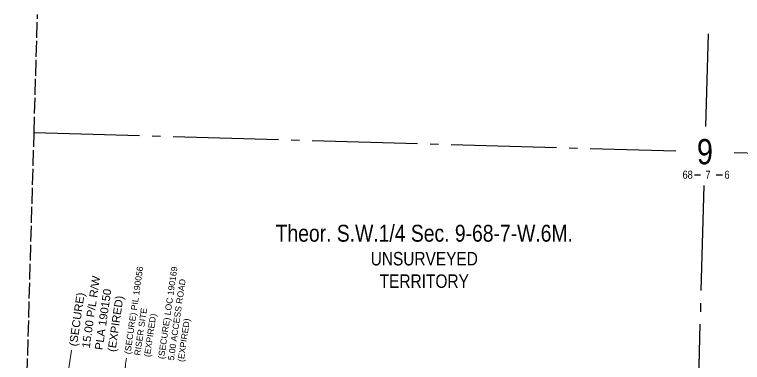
# Model space of a CAD drawing. Extents: x 363066 to 375462, y 6077936 to 6083550.
# Drawn here: x 370540 to 371403, y 6082184 to 6082597 of the extents above; entities that cross this region are included whole.
import ezdxf
from ezdxf.enums import TextEntityAlignment as Align

# ---------------------------------------------------------------- set-up
doc = ezdxf.new("R2010")
doc.units = 0
doc.header["$LTSCALE"] = 5
for name, pattern in [('foc-QUARTERLINE', [33, 25, -3, 2, -3]), ('foc-UNSURVEYED', [12.5, 10, -2.5]), ('UNSURVEY_LINE', [4.5, 3.75, -0.75])]:
    doc.linetypes.add(name, pattern=pattern)
for name, color, linetype in [('10', 1, 'Continuous'), ('9', 3, 'Continuous'), ('C-SYMBOL', 7, 'Continuous'), ('L-QSEC', 8, 'foc-QUARTERLINE'), ('L-SECLBL', 7, 'Continuous'), ('L-UNS-T', 3, 'Continuous'), ('L-USEC', 7, 'foc-UNSURVEYED')]:
    doc.layers.add(name, color=color, linetype=linetype)
for name, color, linetype, lineweight in [('F-AR-T', 190, 'Continuous', 9), ('F-RW-T', 190, 'Continuous', 9), ('F-WS-T', 190, 'Continuous', 9)]:
    doc.layers.add(name, color=color, linetype=linetype, lineweight=lineweight)
doc.styles.add('175L', font='ARIALN.TTF', dxfattribs={"height": 20})
doc.styles.add('80CG', font='ARIALN.TTF', dxfattribs={"height": 10})
doc.styles.add('80L', font='ARIALN.TTF', dxfattribs={"height": 10})
doc.styles.add('A60', font='arial.ttf', dxfattribs={"height": 7.35})
doc.styles.add('A80', font='arial.ttf', dxfattribs={"height": 9.5})
doc.styles.add('SIMPLEX', font='ARIALN.TTF')
doc.dimstyles.new('Compass 5 000', dxfattribs={"dimscale": 5, "dimtxt": 9, "dimasz": 2, "dimexe": 0.2, "dimexo": 0.0625, "dimgap": 0.5, "dimtad": 0, "dimtih": 1, "dimtoh": 1, "dimzin": 0, "dimdsep": 46, "dimtxsty": '80CG', "dimcen": 0.1, "dimse1": 1, "dimse2": 1, "dimclrd": 256, "dimclrt": 256, "dimaunit": 1, "dimadec": 4, "dimazin": 0, "dimtfac": 0.06, "dimtofl": 0, "dimtmove": 0, "dimatfit": 1, "dimfxl": 0.2, "dimtolj": 1, "dimtzin": 0, "dimlwd": -1, "dimarcsym": 0})

# ---------------------------------------------------------------- blocks, each defined once
blk = doc.blocks.new('L-SECLBL')
at = {"layer": '9', "color": 7}
for p, q in [((-5.08, -27.83), (-12.29, -27.83)), ((20.7, -27.83), (13.5, -27.83))]:
    blk.add_line(p, q, dxfattribs=at)
at = {"layer": '10', "color": 2, "style": 'SIMPLEX'}
blk.add_attdef('SEC', text='', height=30, dxfattribs=at).set_placement((0, 0), align=Align.MIDDLE)
at = {"layer": '10', "color": 5, "style": '80L'}
blk.add_attdef('TWP', text='', height=9.5, dxfattribs=at).set_placement((-14.43, -27.37), align=Align.MIDDLE_RIGHT)
blk.add_attdef('RGE', text='', height=9.5, dxfattribs=at).set_placement((3.62, -27.37), align=Align.MIDDLE_CENTER)
blk.add_attdef('MER', text='', height=9.5, dxfattribs=at).set_placement((23.17, -27.37), align=Align.MIDDLE_LEFT)

msp = doc.modelspace()

# ---------------------------------------------------------------- linework, layer by layer
at = {"layer": 'L-QSEC'}
for p, q in [((371362.74, 6082574.01), (371359.59, 6082464.14)), ((370562.94, 6082456.79), (371324.26, 6082435.14)), ((371393.49, 6082433.17), (372164.59, 6082411.23)), ((371357.59, 6082394.19), (371335.71, 6081630.05))]:
    msp.add_line(p, q, dxfattribs=at)
at = {"layer": 'L-USEC', "linetype": 'UNSURVEY_LINE'}
for p, q in [((370562.94, 6082456.79), (370566.98, 6082596.87)), ((370539.77, 6081652.66), (370562.94, 6082456.79))]:
    msp.add_line(p, q, dxfattribs=at)

# ---------------------------------------------------------------- block references
at = {"layer": 'L-SECLBL', "xscale": 0.999685, "yscale": 0.999685, "zscale": 0.999685}
msp.add_blockref('L-SECLBL', (371358.73, 6082434.16), dxfattribs=at).add_auto_attribs({'SEC': '9', 'TWP': '68', 'RGE': '7', 'MER': '6'})

# ---------------------------------------------------------------- texts
at = {"layer": 'C-SYMBOL', "color": 3, "style": '175L'}
msp.add_text('Theor. S.W.1/4 Sec. 9-68-7-W.6M.', height=19.9937, dxfattribs=at).set_placement((371025.81, 6082321.35), align=Align.BOTTOM_CENTER)
at = {"layer": 'F-AR-T', "style": 'A60'}
for s, p in [('(SECURE) LOC 190169', (370717.15, 6082187.67)), ('5.00 ACCESS ROAD', (370728.78, 6082185.97)), ('(EXPIRED)', (370740.42, 6082184.27))]:
    msp.add_text(s, height=7.35, rotation=81.70145, dxfattribs=at).set_placement(p)
at = {"layer": 'F-RW-T', "style": 'A80'}
for s, p in [('15.00 P/L R/W', (370628.93, 6082200.53)), ('PLA 190150', (370644.15, 6082198.31)), ('(SECURE)', (370613.71, 6082202.75)), ('(EXPIRED)', (370659.37, 6082196.09))]:
    msp.add_text(s, height=9.5, rotation=81.70316, dxfattribs=at).set_placement(p)
at = {"layer": 'F-WS-T', "style": 'A60'}
for s, p in [('(SECURE) PIL 190056', (370677.24, 6082193.49)), ('RISER SITE', (370688.87, 6082191.78)), ('(EXPIRED)', (370700.51, 6082190.08))]:
    msp.add_text(s, height=7.35, rotation=81.67212, dxfattribs=at).set_placement(p)
at = {"layer": 'L-UNS-T', "color": 3, "insert": (371025.81, 6082293.7), "char_height": 15.995, "attachment_point": 5, "style": '80L'}
msp.add_mtext_dynamic_manual_height_columns('UNSURVEYED TERRITORY', width=126.4138, gutter_width=47.5, heights=[0], dxfattribs=at)

# ---------------------------------------------------------------- leaders
at = {"layer": 'F-RW-T'}
msp.add_leader([(370600.76, 6082154.11), (370607.25, 6082198.64)], dimstyle='Compass 5 000', override={"dimtxsty": '80CG'}, dxfattribs=at)
at = {"layer": 'F-WS-T'}
msp.add_leader([(370668.99, 6082151.66), (370671.47, 6082182.03), (370672.51, 6082189.12)], dimstyle='Compass 5 000', override={"dimasz": 1, "dimtxsty": '80CG', "dimldrblk": 'DotBlank'}, dxfattribs=at)

doc.saveas('drawing.dxf')
